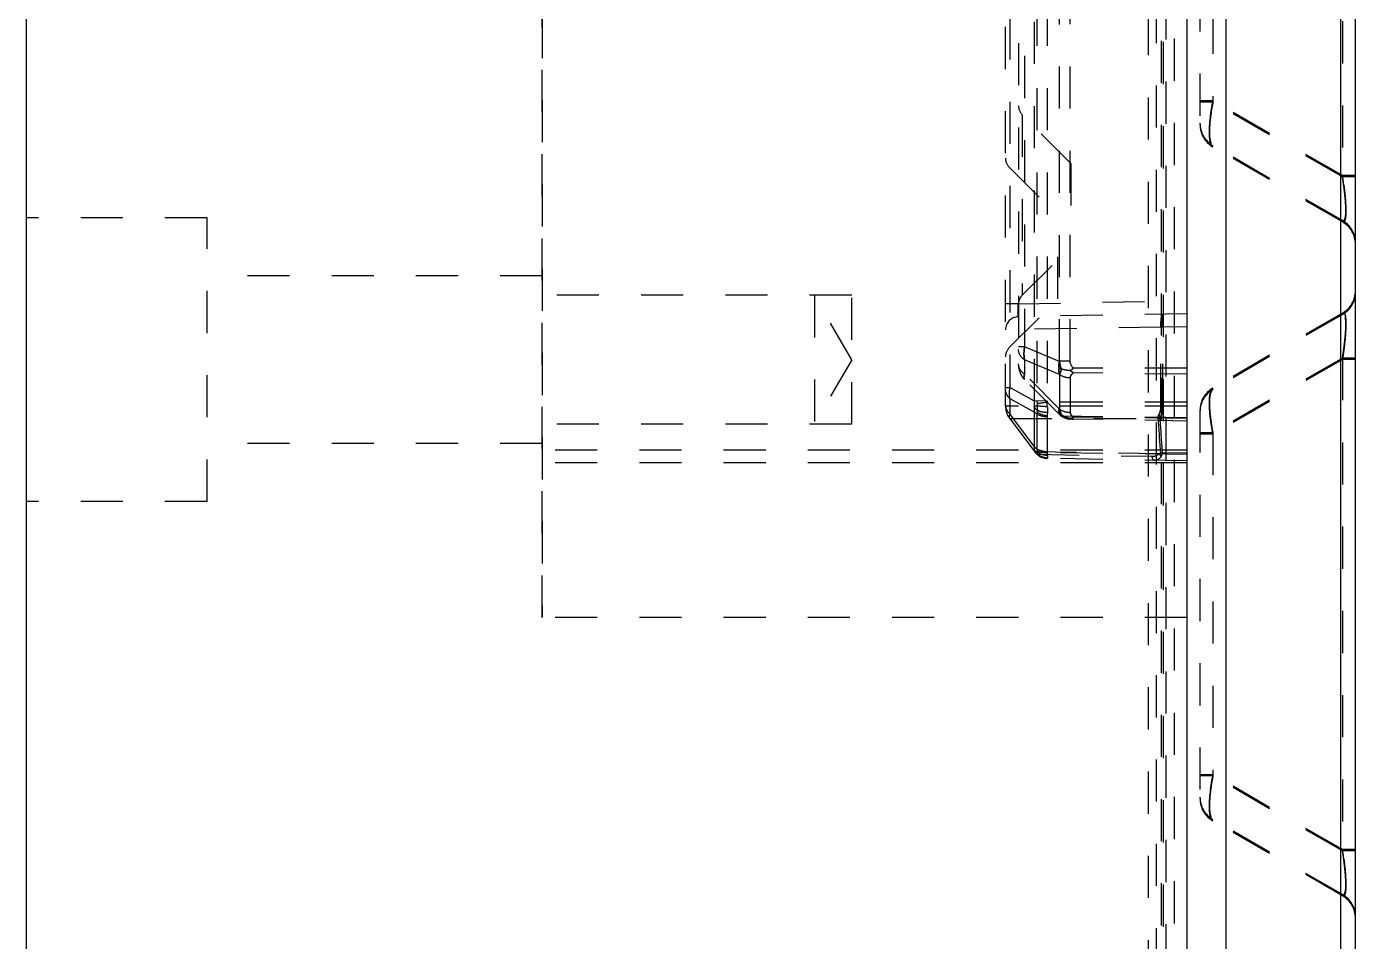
# Model space of a CAD drawing. Header units: millimetres. Extents: x -174 to 1895, y -261 to 458.
# Drawn here: x 948.6 to 1000.1, y 208.9 to 244.4 of the extents above; entities that cross this region are included whole.
import ezdxf

# ---------------------------------------------------------------- set-up
doc = ezdxf.new("R2010")
doc.units = ezdxf.units.MM
doc.header["$LTSCALE"] = 16.335
doc.linetypes.add('HIDDEN', pattern=[0.2, 0.1, -0.1])
doc.layers.add('250', color=7, linetype='CONTINUOUS')
doc.layers.add('DEFAULT_2', color=8, linetype='HIDDEN')

msp = doc.modelspace()

# ---------------------------------------------------------------- linework, layer by layer
at = {"layer": '250', "color": 7, "linetype": 'Continuous'}
for p, q in [((948.59, 52.497), (948.59, 337.497)), ((993.59, 337.497), (993.59, 52.497)), ((995.1, 271.762), (995.1, 146.137)), ((1000.125, 154.043), (1000.125, 263.855)), ((999.545, 260.211), (999.545, 157.687))]:
    msp.add_line(p, q, dxfattribs=at)
at = {"layer": '250', "color": 8, "linetype": 'HIDDEN'}
for p, q in [((993.09, 279.884), (993.09, 134.999)), ((968.59, 277.497), (968.59, 221.497)), ((992.401, 274.802), (992.401, 143.096)), ((992.774, 274.952), (992.774, 142.946)), ((992.085, 274.336), (992.085, 143.562)), ((992.587, 273.269), (992.587, 144.629)), ((992.665, 263.419), (992.665, 154.479)), ((999.622, 257.69), (999.622, 238.587)), ((994.095, 255.66), (994.095, 240.618)), ((994.597, 254.789), (994.597, 241.488)), ((994.597, 241.538), (994.095, 241.538)), ((994.597, 241.488), (994.095, 241.488)), ((999.622, 238.637), (994.597, 241.538)), ((999.622, 238.587), (994.597, 241.488)), ((999.622, 236.896), (994.597, 239.798)), ((999.622, 236.846), (994.597, 239.747)), ((1000.125, 238.637), (999.622, 238.637)), ((1000.125, 238.587), (999.622, 238.587)), ((955.59, 236.997), (948.59, 236.997)), ((955.59, 225.998), (955.59, 236.995)), ((968.59, 234.747), (955.59, 234.747)), ((999.622, 233.301), (994.597, 230.4)), ((999.622, 233.251), (994.597, 230.35)), ((999.622, 231.56), (994.597, 228.659)), ((999.622, 231.51), (994.597, 228.609)), ((999.622, 231.56), (999.622, 212.457)), ((1000.125, 231.56), (999.622, 231.56)), ((1000.125, 231.51), (999.622, 231.51)), ((994.095, 229.53), (994.095, 214.488)), ((994.597, 228.659), (994.095, 228.659)), ((994.597, 228.609), (994.095, 228.609)), ((994.597, 228.659), (994.597, 215.358)), ((968.59, 228.247), (955.59, 228.247)), ((993.59, 227.497), (968.59, 227.497)), ((955.59, 225.997), (948.59, 225.997)), ((993.59, 221.497), (968.59, 221.497)), ((994.597, 215.408), (994.095, 215.408)), ((994.597, 215.358), (994.095, 215.358)), ((999.622, 212.507), (994.597, 215.408)), ((999.622, 212.457), (994.597, 215.358)), ((999.622, 210.766), (994.597, 213.668)), ((999.622, 210.716), (994.597, 213.617)), ((1000.125, 212.507), (999.622, 212.507)), ((1000.125, 212.457), (999.622, 212.457))]:
    msp.add_line(p, q, dxfattribs=at)
for centre, radius, start, end in [((1007.441, 239.146), 13.064, 169.4498, 169.797), ((1007.441, 239.096), 13.064, 169.4498, 169.797), ((995.1, 240.668), 1.005, 180, 240), ((995.1, 240.618), 1.005, 180, 240), ((984.538, 236.256), 15.271, 7.5336, 8.9686), ((984.554, 236.258), 15.255, 7.5355, 8.9719), ((984.538, 236.206), 15.271, 7.5336, 8.9686), ((984.554, 236.208), 15.255, 7.5355, 8.9719), ((999.12, 236.026), 1.005, 0, 60), ((999.12, 235.976), 1.005, 0, 60), ((999.12, 234.171), 1.005, 300, 0), ((999.12, 234.121), 1.005, 300, 0), ((977.91, 234.893), 21.974, 351.1443, 351.4619), ((995.1, 229.53), 1.005, 120, 180), ((995.1, 229.479), 1.005, 120, 180), ((1007.544, 231.064), 13.168, 190.1778, 190.5216), ((1007.549, 231.014), 13.173, 190.176, 190.5197), ((1007.169, 213.066), 12.788, 169.4465, 170.0296), ((1007.441, 212.966), 13.064, 169.4498, 169.797), ((995.1, 214.538), 1.005, 180, 240), ((995.1, 214.488), 1.005, 180, 240), ((984.538, 210.126), 15.271, 7.5336, 8.9686), ((984.554, 210.128), 15.255, 7.5355, 8.9719), ((984.538, 210.076), 15.271, 7.5336, 8.9686), ((984.554, 210.078), 15.255, 7.5355, 8.9719), ((999.12, 209.896), 1.005, 0, 60), ((999.12, 209.846), 1.005, 0, 60)]:
    msp.add_arc(centre, radius, start, end, dxfattribs=at)
for points, knots in [([(994.597, 241.538), (994.558, 241.328), (994.494, 240.937), (994.452, 240.416), (994.47, 240.06), (994.529, 239.871), (994.573, 239.812), (994.597, 239.798)], [0, 0, 0, 0, 0.360282, 0.66586, 0.882698, 0.952843, 1, 1, 1, 1]), ([(994.597, 241.488), (994.558, 241.278), (994.494, 240.887), (994.452, 240.366), (994.47, 240.01), (994.529, 239.821), (994.573, 239.761), (994.597, 239.747)], [0, 0, 0, 0, 0.360279, 0.665853, 0.88269, 0.952837, 1, 1, 1, 1]), ([(994.498, 240.903), (994.504, 240.948), (994.527, 241.135), (994.558, 241.32), (994.583, 241.46)], [0, 0, 0, 0, 0.241053, 1, 1, 1, 1]), ([(994.498, 240.853), (994.504, 240.898), (994.527, 241.084), (994.558, 241.27), (994.583, 241.41)], [0, 0, 0, 0, 0.241053, 1, 1, 1, 1]), ([(994.54, 239.813), (994.514, 239.861), (994.479, 239.992), (994.448, 240.34), (994.473, 240.637), (994.498, 240.853)], [0, 0, 0, 0, 0.155746, 0.378984, 1, 1, 1, 1]), ([(994.597, 239.747), (994.592, 239.75), (994.568, 239.768), (994.551, 239.793), (994.54, 239.813)], [0, 0, 0, 0, 0.213873, 1, 1, 1, 1]), ([(999.622, 236.896), (999.631, 236.892), (999.648, 236.884), (999.678, 236.89), (999.701, 236.916), (999.73, 236.981), (999.751, 237.115), (999.757, 237.329), (999.747, 237.609), (999.718, 237.934), (999.676, 238.282), (999.641, 238.518), (999.622, 238.637)], [0, 0, 0, 0, 0.015716, 0.029719, 0.046648, 0.070547, 0.146875, 0.266223, 0.42378, 0.606866, 0.802044, 1, 1, 1, 1]), ([(999.622, 236.896), (999.631, 236.892), (999.648, 236.884), (999.678, 236.89), (999.701, 236.916), (999.73, 236.981), (999.751, 237.115), (999.757, 237.329), (999.747, 237.609), (999.718, 237.934), (999.676, 238.282), (999.641, 238.518), (999.622, 238.637)], [0, 0, 0, 0, 0.015716, 0.029719, 0.046648, 0.070547, 0.146875, 0.266223, 0.42378, 0.606866, 0.802044, 1, 1, 1, 1]), ([(999.622, 236.846), (999.631, 236.841), (999.648, 236.834), (999.678, 236.84), (999.701, 236.866), (999.73, 236.931), (999.751, 237.065), (999.757, 237.279), (999.747, 237.559), (999.718, 237.883), (999.676, 238.231), (999.641, 238.468), (999.622, 238.587)], [0, 0, 0, 0, 0.015711, 0.029711, 0.04664, 0.07054, 0.146867, 0.266214, 0.423773, 0.606861, 0.802041, 1, 1, 1, 1]), ([(999.622, 236.846), (999.631, 236.841), (999.648, 236.834), (999.678, 236.84), (999.701, 236.866), (999.73, 236.931), (999.751, 237.065), (999.757, 237.279), (999.747, 237.559), (999.718, 237.883), (999.676, 238.231), (999.641, 238.468), (999.622, 238.587)], [0, 0, 0, 0, 0.015711, 0.029711, 0.04664, 0.07054, 0.146867, 0.266214, 0.423773, 0.606861, 0.802041, 1, 1, 1, 1]), ([(999.677, 238.259), (999.684, 238.206), (999.709, 238.001), (999.73, 237.796), (999.741, 237.644)], [0, 0, 0, 0, 0.258626, 1, 1, 1, 1]), ([(999.677, 238.259), (999.684, 238.206), (999.709, 238.001), (999.73, 237.796), (999.741, 237.644)], [0, 0, 0, 0, 0.258625, 1, 1, 1, 1]), ([(999.677, 238.208), (999.684, 238.155), (999.709, 237.951), (999.73, 237.746), (999.741, 237.593)], [0, 0, 0, 0, 0.258626, 1, 1, 1, 1]), ([(999.677, 238.208), (999.684, 238.155), (999.709, 237.951), (999.73, 237.746), (999.741, 237.593)], [0, 0, 0, 0, 0.258625, 1, 1, 1, 1]), ([(999.741, 237.593), (999.748, 237.494), (999.757, 237.318), (999.753, 237.09), (999.734, 236.939), (999.703, 236.861), (999.681, 236.846)], [0, 0, 0, 0, 0.391794, 0.694823, 0.893445, 1, 1, 1, 1]), ([(999.741, 237.593), (999.748, 237.494), (999.757, 237.318), (999.753, 237.09), (999.734, 236.939), (999.703, 236.862), (999.681, 236.846)], [0, 0, 0, 0, 0.39179, 0.694815, 0.893439, 1, 1, 1, 1]), ([(999.681, 236.846), (999.669, 236.837), (999.645, 236.834), (999.627, 236.843), (999.622, 236.846)], [0, 0, 0, 0, 0.719602, 1, 1, 1, 1]), ([(999.681, 236.846), (999.669, 236.837), (999.645, 236.834), (999.627, 236.843), (999.622, 236.846)], [0, 0, 0, 0, 0.719642, 1, 1, 1, 1]), ([(999.622, 231.56), (999.641, 231.679), (999.676, 231.916), (999.717, 232.264), (999.746, 232.589), (999.758, 232.867), (999.751, 233.086), (999.73, 233.222), (999.688, 233.315), (999.637, 233.31), (999.622, 233.301)], [0, 0, 0, 0, 0.19821, 0.393578, 0.57695, 0.734826, 0.854491, 0.93097, 0.971215, 1, 1, 1, 1]), ([(999.622, 233.301), (999.627, 233.304), (999.645, 233.313), (999.669, 233.31), (999.68, 233.302)], [0, 0, 0, 0, 0.282549, 1, 1, 1, 1]), ([(999.622, 233.301), (999.627, 233.304), (999.645, 233.313), (999.669, 233.31), (999.68, 233.302)], [0, 0, 0, 0, 0.282551, 1, 1, 1, 1]), ([(999.622, 231.51), (999.641, 231.629), (999.676, 231.866), (999.717, 232.213), (999.746, 232.539), (999.758, 232.817), (999.751, 233.036), (999.73, 233.171), (999.688, 233.265), (999.637, 233.26), (999.622, 233.251)], [0, 0, 0, 0, 0.19821, 0.393578, 0.57695, 0.734826, 0.854491, 0.93097, 0.971215, 1, 1, 1, 1]), ([(999.68, 233.302), (999.702, 233.285), (999.732, 233.208), (999.753, 233.058), (999.757, 232.83), (999.749, 232.655), (999.742, 232.556)], [0, 0, 0, 0, 0.106651, 0.304962, 0.607898, 1, 1, 1, 1]), ([(999.68, 233.302), (999.702, 233.285), (999.732, 233.208), (999.753, 233.058), (999.757, 232.83), (999.749, 232.655), (999.742, 232.556)], [0, 0, 0, 0, 0.106651, 0.304966, 0.607901, 1, 1, 1, 1]), ([(999.742, 232.556), (999.737, 232.477), (999.708, 232.144), (999.661, 231.812), (999.622, 231.56)], [0, 0, 0, 0, 0.237721, 1, 1, 1, 1]), ([(999.742, 232.556), (999.737, 232.477), (999.708, 232.144), (999.661, 231.812), (999.622, 231.56)], [0, 0, 0, 0, 0.237722, 1, 1, 1, 1]), ([(999.742, 232.506), (999.737, 232.427), (999.708, 232.093), (999.661, 231.762), (999.622, 231.51)], [0, 0, 0, 0, 0.237722, 1, 1, 1, 1]), ([(994.597, 230.4), (994.573, 230.386), (994.529, 230.327), (994.47, 230.138), (994.452, 229.781), (994.494, 229.26), (994.558, 228.869), (994.597, 228.659)], [0, 0, 0, 0, 0.047084, 0.11721, 0.334114, 0.639731, 1, 1, 1, 1]), ([(994.54, 230.334), (994.544, 230.342), (994.559, 230.367), (994.579, 230.39), (994.597, 230.4)], [0, 0, 0, 0, 0.291966, 1, 1, 1, 1]), ([(994.597, 230.35), (994.573, 230.336), (994.529, 230.276), (994.47, 230.087), (994.452, 229.731), (994.494, 229.21), (994.558, 228.819), (994.597, 228.609)], [0, 0, 0, 0, 0.047084, 0.11721, 0.334114, 0.639731, 1, 1, 1, 1]), ([(994.462, 229.836), (994.462, 229.874), (994.465, 230.002), (994.476, 230.131), (994.498, 230.219)], [0, 0, 0, 0, 0.292592, 1, 1, 1, 1]), ([(994.462, 229.836), (994.462, 229.874), (994.465, 230.002), (994.476, 230.131), (994.498, 230.219)], [0, 0, 0, 0, 0.292591, 1, 1, 1, 1]), ([(994.462, 229.786), (994.462, 229.823), (994.465, 229.952), (994.476, 230.081), (994.498, 230.169)], [0, 0, 0, 0, 0.292592, 1, 1, 1, 1]), ([(994.498, 230.169), (994.508, 230.21), (994.529, 230.276), (994.573, 230.336), (994.597, 230.35)], [0, 0, 0, 0, 0.598153, 1, 1, 1, 1]), ([(994.498, 230.219), (994.501, 230.23), (994.512, 230.27), (994.526, 230.308), (994.54, 230.334)], [0, 0, 0, 0, 0.283157, 1, 1, 1, 1]), ([(994.498, 230.219), (994.501, 230.23), (994.512, 230.27), (994.526, 230.308), (994.54, 230.334)], [0, 0, 0, 0, 0.283154, 1, 1, 1, 1]), ([(994.498, 229.295), (994.493, 229.344), (994.473, 229.523), (994.462, 229.704), (994.462, 229.836)], [0, 0, 0, 0, 0.272003, 1, 1, 1, 1]), ([(994.498, 229.295), (994.493, 229.344), (994.473, 229.523), (994.462, 229.704), (994.462, 229.836)], [0, 0, 0, 0, 0.272002, 1, 1, 1, 1]), ([(994.498, 229.244), (994.493, 229.293), (994.473, 229.473), (994.462, 229.654), (994.462, 229.786)], [0, 0, 0, 0, 0.272003, 1, 1, 1, 1]), ([(994.583, 228.737), (994.575, 228.785), (994.542, 228.97), (994.515, 229.156), (994.498, 229.295)], [0, 0, 0, 0, 0.257271, 1, 1, 1, 1]), ([(994.583, 228.737), (994.575, 228.785), (994.542, 228.97), (994.515, 229.156), (994.498, 229.295)], [0, 0, 0, 0, 0.257271, 1, 1, 1, 1]), ([(994.583, 228.687), (994.575, 228.734), (994.542, 228.92), (994.515, 229.106), (994.498, 229.244)], [0, 0, 0, 0, 0.257271, 1, 1, 1, 1]), ([(994.597, 215.408), (994.558, 215.198), (994.494, 214.807), (994.452, 214.286), (994.47, 213.93), (994.529, 213.741), (994.573, 213.682), (994.597, 213.668)], [0, 0, 0, 0, 0.360282, 0.66586, 0.882698, 0.952843, 1, 1, 1, 1]), ([(994.597, 215.358), (994.558, 215.148), (994.494, 214.757), (994.452, 214.236), (994.47, 213.88), (994.529, 213.691), (994.573, 213.631), (994.597, 213.617)], [0, 0, 0, 0, 0.360282, 0.66586, 0.882698, 0.952843, 1, 1, 1, 1]), ([(994.498, 214.723), (994.504, 214.768), (994.527, 214.954), (994.558, 215.14), (994.583, 215.28)], [0, 0, 0, 0, 0.241053, 1, 1, 1, 1]), ([(994.498, 214.773), (994.503, 214.814), (994.525, 214.984), (994.552, 215.153), (994.574, 215.28)], [0, 0, 0, 0, 0.241467, 1, 1, 1, 1]), ([(994.54, 213.683), (994.514, 213.731), (994.479, 213.862), (994.448, 214.21), (994.473, 214.507), (994.498, 214.723)], [0, 0, 0, 0, 0.155746, 0.378984, 1, 1, 1, 1]), ([(994.597, 213.617), (994.592, 213.62), (994.568, 213.638), (994.551, 213.663), (994.54, 213.683)], [0, 0, 0, 0, 0.213873, 1, 1, 1, 1]), ([(999.622, 210.766), (999.631, 210.762), (999.648, 210.754), (999.678, 210.76), (999.701, 210.786), (999.73, 210.851), (999.751, 210.985), (999.757, 211.199), (999.747, 211.479), (999.718, 211.804), (999.676, 212.152), (999.641, 212.388), (999.622, 212.507)], [0, 0, 0, 0, 0.015716, 0.029719, 0.046648, 0.070547, 0.146875, 0.266223, 0.42378, 0.606866, 0.802044, 1, 1, 1, 1]), ([(999.622, 210.766), (999.631, 210.762), (999.648, 210.754), (999.678, 210.76), (999.701, 210.786), (999.73, 210.851), (999.751, 210.985), (999.757, 211.199), (999.747, 211.479), (999.718, 211.804), (999.676, 212.152), (999.641, 212.388), (999.622, 212.507)], [0, 0, 0, 0, 0.015716, 0.029719, 0.046648, 0.070547, 0.146875, 0.266223, 0.42378, 0.606866, 0.802044, 1, 1, 1, 1]), ([(999.622, 210.716), (999.631, 210.711), (999.648, 210.704), (999.678, 210.71), (999.701, 210.736), (999.73, 210.801), (999.751, 210.935), (999.757, 211.149), (999.747, 211.429), (999.718, 211.753), (999.676, 212.101), (999.641, 212.338), (999.622, 212.457)], [0, 0, 0, 0, 0.015716, 0.029719, 0.046648, 0.070547, 0.146875, 0.266223, 0.42378, 0.606866, 0.802044, 1, 1, 1, 1]), ([(999.622, 210.716), (999.631, 210.711), (999.648, 210.704), (999.678, 210.71), (999.701, 210.736), (999.73, 210.801), (999.751, 210.935), (999.757, 211.149), (999.747, 211.429), (999.718, 211.753), (999.676, 212.101), (999.641, 212.338), (999.622, 212.457)], [0, 0, 0, 0, 0.015716, 0.029719, 0.046648, 0.070547, 0.146875, 0.266223, 0.42378, 0.606866, 0.802044, 1, 1, 1, 1]), ([(999.677, 212.129), (999.684, 212.076), (999.709, 211.871), (999.73, 211.666), (999.741, 211.514)], [0, 0, 0, 0, 0.258625, 1, 1, 1, 1]), ([(999.677, 212.129), (999.684, 212.076), (999.709, 211.871), (999.73, 211.666), (999.741, 211.514)], [0, 0, 0, 0, 0.258626, 1, 1, 1, 1]), ([(999.677, 212.078), (999.684, 212.025), (999.709, 211.821), (999.73, 211.616), (999.741, 211.463)], [0, 0, 0, 0, 0.258625, 1, 1, 1, 1]), ([(999.677, 212.078), (999.684, 212.025), (999.709, 211.821), (999.73, 211.616), (999.741, 211.463)], [0, 0, 0, 0, 0.258626, 1, 1, 1, 1]), ([(999.741, 211.463), (999.748, 211.364), (999.757, 211.188), (999.753, 210.96), (999.734, 210.809), (999.703, 210.732), (999.681, 210.716)], [0, 0, 0, 0, 0.39179, 0.694815, 0.893439, 1, 1, 1, 1]), ([(999.681, 210.716), (999.669, 210.707), (999.645, 210.704), (999.627, 210.713), (999.622, 210.716)], [0, 0, 0, 0, 0.719642, 1, 1, 1, 1])]:
    msp.add_open_spline(points, degree=3, knots=knots, dxfattribs=at)
at = {"layer": 'DEFAULT_2', "color": 8, "linetype": 'HIDDEN'}
for p, q in [((968.59, 221.497), (968.59, 277.497)), ((993.59, 277.497), (993.59, 221.497)), ((987.057, 260.109), (987.057, 231.297)), ((986.555, 229.7), (986.555, 255.294)), ((987.673, 229.896), (987.673, 255.097)), ((987.774, 255.097), (987.774, 229.896)), ((988.17, 255.097), (988.17, 229.897)), ((986.716, 254.568), (986.716, 230.425)), ((987.293, 246.542), (987.293, 231.994)), ((988.648, 231.432), (988.648, 246.542)), ((989.064, 231.435), (989.064, 246.542)), ((987.204, 240.992), (987.204, 234.002)), ((989.092, 239.105), (987.204, 240.992)), ((986.702, 238.957), (988.589, 237.07)), ((989.092, 239.105), (989.092, 235.889)), ((988.589, 233.854), (988.589, 237.07)), ((987.204, 234.002), (989.092, 235.889)), ((980.59, 233.997), (968.59, 233.997)), ((979.146, 233.997), (979.146, 228.997)), ((980.59, 231.497), (979.146, 233.997)), ((980.59, 228.997), (980.59, 233.997)), ((987.048, 233.667), (986.555, 233.667)), ((986.702, 231.967), (988.589, 233.854)), ((987.048, 233.667), (993.59, 233.781)), ((993.59, 233.279), (987.048, 233.164)), ((992.581, 232.76), (986.555, 232.662)), ((992.581, 229.7), (992.581, 232.76)), ((992.657, 232.76), (992.581, 232.76)), ((993.59, 232.776), (992.657, 232.76)), ((992.657, 229.7), (992.657, 232.76)), ((987.293, 231.994), (987.057, 231.994)), ((988.648, 231.432), (987.293, 231.994)), ((980.59, 231.497), (979.146, 228.997)), ((987.293, 231.491), (987.293, 230.937)), ((988.648, 230.93), (987.293, 231.491)), ((989.064, 231.435), (988.648, 231.435)), ((988.648, 229.582), (987.293, 230.937)), ((988.648, 230.93), (988.648, 229.582)), ((993.59, 231.172), (989.19, 231.172)), ((993.59, 230.933), (989.19, 230.988)), ((986.555, 230.425), (986.716, 230.425)), ((987.673, 229.896), (986.716, 230.425)), ((988.648, 229.374), (987.293, 230.729)), ((989.064, 230.803), (989.064, 229.459)), ((986.716, 229.999), (986.716, 229.394)), ((986.716, 229.999), (987.673, 229.47)), ((988.17, 229.897), (987.673, 229.896)), ((993.59, 229.848), (988.174, 229.848)), ((993.59, 229.7), (986.555, 229.7)), ((987.673, 228.117), (986.716, 229.394)), ((987.673, 228.117), (987.673, 229.47)), ((987.774, 229.391), (987.774, 228.039)), ((988.177, 229.677), (988.177, 229.449)), ((980.59, 228.997), (968.59, 228.997)), ((986.716, 229.217), (987.673, 227.941)), ((986.716, 229.217), (992.468, 229.217)), ((988.17, 229.28), (988.17, 227.927)), ((993.59, 229.247), (988.174, 229.314)), ((993.59, 229.119), (989.064, 229.198)), ((993.59, 229.218), (989.19, 229.272)), ((993.59, 227.997), (968.59, 227.997)), ((987.673, 227.941), (992.516, 227.865)), ((987.774, 227.83), (992.235, 227.752)), ((993.59, 227.826), (988.174, 227.893)), ((988.177, 227.785), (988.177, 227.691)), ((993.59, 227.879), (992.633, 227.889)), ((993.59, 227.577), (988.174, 227.672)), ((993.59, 221.497), (968.59, 221.497))]:
    msp.add_line(p, q, dxfattribs=at)
for centre, radius, start, end in [((987.56, 241.347), 0.502, 180, 225), ((987.057, 239.312), 0.502, 180, 225), ((987.56, 233.646), 0.502, 135, 180), ((987.057, 232.662), 0.502, 91, 180), ((987.057, 231.611), 0.502, 135, 180), ((987.861, 231.297), 0.804, 180, 225), ((988.742, 229.732), 1.081, 171.2495, 183.2177), ((988.495, 229.897), 0.721, 180.0399, 188.7237), ((1016.189, 46.997), 184.984, 98.71075, 98.83346), ((988.492, 229.897), 0.322, 180.0759, 188.7518), ((982.31, 229.668), 5.866, 0.0812, 1.7567), ((987.359, 229.7), 0.804, 180.0008, 216.8704), ((998.327, 189.818), 41.262, 104.8093, 104.9825), ((988.138, 229.391), 0.364, 167.7071, 179.9125), ((989.229, 230.045), 0.849, 225.0768, 234.5676), ((989.074, 229.8), 0.603, 224.9986, 269), ((992.501, 230.217), 1, 268.0921, 272.0003), ((1383.406, 255.42), 391.815, 183.83451, 184.02924), ((1286.84, 250.074), 295.042, 184.05361, 184.31229), ((988.348, 228.411), 0.801, 210.8427, 224.9172), ((988.316, 228.423), 0.804, 216.8725, 227.5917), ((988.181, 228.275), 0.603, 227.5899, 269.0006), ((992.596, 228.881), 0.992, 267.9044, 272.1804)]:
    msp.add_arc(centre, radius, start, end, dxfattribs=at)
for points, knots in [([(987.048, 233.164), (987.045, 233.164), (987.049, 233.185), (987.044, 233.206), (987.046, 233.256), (987.044, 233.316), (987.045, 233.391), (987.046, 233.51), (987.047, 233.603), (987.048, 233.667)], [0, 0, 0, 0, 0.019385, 0.076247, 0.16859, 0.29289, 0.444389, 0.61724, 1, 1, 1, 1]), ([(992.581, 232.76), (992.58, 232.824), (992.581, 232.942), (992.592, 233.097), (992.609, 233.199), (992.626, 233.248), (992.639, 233.262), (992.644, 233.262)], [0, 0, 0, 0, 0.372867, 0.68999, 0.905722, 0.966966, 1, 1, 1, 1]), ([(992.657, 232.76), (992.656, 232.824), (992.655, 232.917), (992.654, 233.035), (992.653, 233.111), (992.654, 233.171), (992.652, 233.221), (992.658, 233.242), (992.654, 233.262), (992.657, 233.262)], [0, 0, 0, 0, 0.382563, 0.55534, 0.706768, 0.831121, 0.92352, 0.980474, 1, 1, 1, 1]), ([(987.293, 231.491), (987.285, 231.529), (987.262, 231.696), (987.272, 231.866), (987.293, 231.994)], [0, 0, 0, 0, 0.231269, 1, 1, 1, 1]), ([(987.293, 231.994), (987.286, 231.949), (987.265, 231.783), (987.269, 231.612), (987.293, 231.491)], [0, 0, 0, 0, 0.266649, 1, 1, 1, 1]), ([(987.293, 231.491), (987.257, 231.516), (987.138, 231.619), (987.057, 231.778), (987.057, 231.893)], [0, 0, 0, 0, 0.274, 1, 1, 1, 1]), ([(988.737, 231.13), (988.715, 231.178), (988.687, 231.253), (988.672, 231.358), (988.66, 231.409), (988.654, 231.435)], [0, 0, 0, 0, 0.50098, 0.751776, 1, 1, 1, 1]), ([(988.737, 231.13), (988.715, 231.178), (988.685, 231.253), (988.674, 231.359), (988.661, 231.41), (988.654, 231.435)], [0, 0, 0, 0, 0.501373, 0.752457, 1, 1, 1, 1]), ([(989.19, 231.172), (989.154, 231.207), (989.09, 231.286), (989.064, 231.386), (989.064, 231.435)], [0, 0, 0, 0, 0.501051, 1, 1, 1, 1]), ([(989.19, 231.172), (989.154, 231.207), (989.09, 231.286), (989.064, 231.386), (989.064, 231.435)], [0, 0, 0, 0, 0.501053, 1, 1, 1, 1]), ([(987.293, 230.937), (987.257, 230.962), (987.138, 231.065), (987.057, 231.224), (987.057, 231.339)], [0, 0, 0, 0, 0.273983, 1, 1, 1, 1]), ([(987.293, 230.937), (987.281, 230.894), (987.264, 230.827), (987.274, 230.747), (987.293, 230.729)], [0, 0, 0, 0, 0.632252, 1, 1, 1, 1]), ([(987.293, 230.729), (987.274, 230.747), (987.264, 230.827), (987.281, 230.894), (987.293, 230.937)], [0, 0, 0, 0, 0.367739, 1, 1, 1, 1]), ([(988.641, 230.933), (988.637, 230.951), (988.625, 231.029), (988.625, 231.108), (988.63, 231.167)], [0, 0, 0, 0, 0.241959, 1, 1, 1, 1]), ([(988.63, 231.167), (988.628, 231.147), (988.624, 231.069), (988.63, 230.99), (988.641, 230.933)], [0, 0, 0, 0, 0.258654, 1, 1, 1, 1]), ([(988.648, 230.928), (988.676, 230.908), (988.803, 230.835), (988.952, 230.805), (989.064, 230.803)], [0, 0, 0, 0, 0.235726, 1, 1, 1, 1]), ([(988.648, 230.928), (988.676, 230.908), (988.803, 230.835), (988.952, 230.805), (989.064, 230.803)], [0, 0, 0, 0, 0.235824, 1, 1, 1, 1]), ([(988.654, 230.924), (988.671, 230.954), (988.679, 231.031), (988.715, 231.097), (988.737, 231.13)], [0, 0, 0, 0, 0.472142, 1, 1, 1, 1]), ([(988.737, 231.13), (988.715, 231.097), (988.687, 231.045), (988.674, 230.971), (988.66, 230.939), (988.654, 230.924)], [0, 0, 0, 0, 0.52766, 0.78033, 1, 1, 1, 1]), ([(989.073, 231.073), (989.043, 231.075), (988.93, 231.086), (988.817, 231.106), (988.737, 231.13)], [0, 0, 0, 0, 0.264134, 1, 1, 1, 1]), ([(989.073, 231.073), (989.043, 231.075), (988.93, 231.086), (988.817, 231.106), (988.737, 231.13)], [0, 0, 0, 0, 0.264339, 1, 1, 1, 1]), ([(989.064, 230.803), (989.064, 230.821), (989.078, 230.898), (989.141, 230.955), (989.19, 230.988)], [0, 0, 0, 0, 0.231814, 1, 1, 1, 1]), ([(989.19, 230.988), (989.172, 230.976), (989.112, 230.931), (989.064, 230.858), (989.064, 230.803)], [0, 0, 0, 0, 0.278308, 1, 1, 1, 1]), ([(986.716, 230.425), (986.71, 230.388), (986.693, 230.247), (986.697, 230.102), (986.716, 229.999)], [0, 0, 0, 0, 0.263878, 1, 1, 1, 1]), ([(986.716, 229.999), (986.691, 230.022), (986.606, 230.117), (986.555, 230.247), (986.555, 230.34)], [0, 0, 0, 0, 0.268276, 1, 1, 1, 1]), ([(986.555, 229.735), (986.555, 229.705), (986.571, 229.577), (986.645, 229.461), (986.716, 229.394)], [0, 0, 0, 0, 0.237544, 1, 1, 1, 1]), ([(986.716, 229.394), (986.706, 229.359), (986.693, 229.301), (986.701, 229.236), (986.716, 229.217)], [0, 0, 0, 0, 0.608774, 1, 1, 1, 1]), ([(987.781, 229.535), (987.769, 229.545), (987.726, 229.586), (987.686, 229.631), (987.66, 229.667)], [0, 0, 0, 0, 0.261572, 1, 1, 1, 1]), ([(988.17, 229.28), (988.134, 229.28), (987.996, 229.291), (987.86, 229.336), (987.774, 229.391)], [0, 0, 0, 0, 0.261723, 1, 1, 1, 1]), ([(987.781, 229.71), (987.781, 229.694), (987.781, 229.636), (987.78, 229.578), (987.781, 229.535)], [0, 0, 0, 0, 0.261124, 1, 1, 1, 1]), ([(988.177, 229.677), (988.141, 229.676), (988.008, 229.679), (987.875, 229.691), (987.781, 229.71)], [0, 0, 0, 0, 0.271799, 1, 1, 1, 1]), ([(988.177, 229.449), (988.14, 229.45), (988.005, 229.458), (987.87, 229.491), (987.781, 229.535)], [0, 0, 0, 0, 0.266253, 1, 1, 1, 1]), ([(987.781, 229.535), (987.782, 229.529), (987.785, 229.507), (987.786, 229.484), (987.782, 229.468)], [0, 0, 0, 0, 0.27353, 1, 1, 1, 1]), ([(988.174, 229.314), (988.138, 229.319), (987.999, 229.344), (987.866, 229.405), (987.782, 229.468)], [0, 0, 0, 0, 0.256748, 1, 1, 1, 1]), ([(988.177, 229.449), (988.177, 229.437), (988.176, 229.392), (988.175, 229.347), (988.174, 229.314)], [0, 0, 0, 0, 0.266679, 1, 1, 1, 1]), ([(988.641, 229.588), (988.638, 229.576), (988.627, 229.529), (988.624, 229.479), (988.63, 229.445)], [0, 0, 0, 0, 0.276619, 1, 1, 1, 1]), ([(988.641, 229.38), (988.638, 229.384), (988.624, 229.402), (988.626, 229.428), (988.63, 229.445)], [0, 0, 0, 0, 0.223462, 1, 1, 1, 1]), ([(988.63, 229.445), (988.628, 229.455), (988.624, 229.504), (988.631, 229.552), (988.641, 229.588)], [0, 0, 0, 0, 0.226294, 1, 1, 1, 1]), ([(988.63, 229.445), (988.628, 229.438), (988.624, 229.416), (988.63, 229.391), (988.641, 229.38)], [0, 0, 0, 0, 0.301901, 1, 1, 1, 1]), ([(988.648, 229.584), (988.676, 229.564), (988.803, 229.491), (988.952, 229.461), (989.064, 229.459)], [0, 0, 0, 0, 0.235901, 1, 1, 1, 1]), ([(988.737, 229.354), (988.715, 229.387), (988.688, 229.44), (988.671, 229.519), (988.659, 229.559), (988.654, 229.58)], [0, 0, 0, 0, 0.491425, 0.731078, 1, 1, 1, 1]), ([(988.654, 229.58), (988.661, 229.559), (988.672, 229.52), (988.687, 229.44), (988.715, 229.387), (988.737, 229.354)], [0, 0, 0, 0, 0.271382, 0.507439, 1, 1, 1, 1]), ([(988.654, 229.368), (988.659, 229.363), (988.671, 229.351), (988.702, 229.357), (988.723, 229.354), (988.737, 229.354)], [0, 0, 0, 0, 0.251463, 0.513071, 1, 1, 1, 1]), ([(988.737, 229.354), (988.727, 229.354), (988.711, 229.354), (988.692, 229.356), (988.673, 229.352), (988.661, 229.361), (988.654, 229.368)], [0, 0, 0, 0, 0.348067, 0.549488, 0.683515, 1, 1, 1, 1]), ([(989.19, 229.272), (989.172, 229.284), (989.112, 229.33), (989.064, 229.404), (989.064, 229.459)], [0, 0, 0, 0, 0.278692, 1, 1, 1, 1]), ([(989.064, 229.459), (989.064, 229.442), (989.078, 229.364), (989.141, 229.306), (989.19, 229.272)], [0, 0, 0, 0, 0.230402, 1, 1, 1, 1]), ([(992.468, 229.217), (992.466, 229.231), (992.466, 229.287), (992.486, 229.343), (992.508, 229.38)], [0, 0, 0, 0, 0.239509, 1, 1, 1, 1]), ([(992.508, 229.38), (992.521, 229.403), (992.567, 229.504), (992.581, 229.616), (992.581, 229.7)], [0, 0, 0, 0, 0.240101, 1, 1, 1, 1]), ([(992.583, 229.258), (992.577, 229.267), (992.55, 229.307), (992.525, 229.348), (992.508, 229.38)], [0, 0, 0, 0, 0.239224, 1, 1, 1, 1]), ([(992.583, 229.258), (992.596, 229.29), (992.643, 229.433), (992.657, 229.584), (992.657, 229.7)], [0, 0, 0, 0, 0.228842, 1, 1, 1, 1]), ([(989.19, 229.272), (989.18, 229.266), (989.143, 229.245), (989.103, 229.227), (989.073, 229.217)], [0, 0, 0, 0, 0.260956, 1, 1, 1, 1]), ([(989.073, 229.217), (989.103, 229.227), (989.143, 229.245), (989.18, 229.266), (989.19, 229.272)], [0, 0, 0, 0, 0.739042, 1, 1, 1, 1]), ([(987.673, 228.117), (987.67, 228.107), (987.661, 228.069), (987.659, 228.029), (987.662, 228)], [0, 0, 0, 0, 0.270801, 1, 1, 1, 1]), ([(987.66, 228.005), (987.669, 227.996), (987.705, 227.963), (987.747, 227.935), (987.781, 227.918)], [0, 0, 0, 0, 0.237644, 1, 1, 1, 1]), ([(987.662, 228), (987.661, 227.994), (987.659, 227.974), (987.664, 227.952), (987.673, 227.941)], [0, 0, 0, 0, 0.280959, 1, 1, 1, 1]), ([(988.17, 227.927), (988.134, 227.928), (987.996, 227.938), (987.86, 227.983), (987.774, 228.039)], [0, 0, 0, 0, 0.261731, 1, 1, 1, 1]), ([(987.781, 227.918), (987.781, 227.91), (987.781, 227.886), (987.78, 227.862), (987.781, 227.845)], [0, 0, 0, 0, 0.319494, 1, 1, 1, 1]), ([(987.782, 227.962), (987.783, 227.957), (987.786, 227.943), (987.785, 227.927), (987.781, 227.918)], [0, 0, 0, 0, 0.306599, 1, 1, 1, 1]), ([(988.177, 227.785), (988.14, 227.786), (988, 227.798), (987.863, 227.854), (987.781, 227.918)], [0, 0, 0, 0, 0.257412, 1, 1, 1, 1]), ([(988.177, 227.691), (988.14, 227.692), (987.998, 227.707), (987.861, 227.774), (987.781, 227.845)], [0, 0, 0, 0, 0.252845, 1, 1, 1, 1]), ([(987.781, 227.845), (987.782, 227.843), (987.784, 227.839), (987.785, 227.829), (987.782, 227.829)], [0, 0, 0, 0, 0.438786, 1, 1, 1, 1]), ([(988.174, 227.893), (988.138, 227.889), (988.005, 227.885), (987.868, 227.915), (987.782, 227.962)], [0, 0, 0, 0, 0.266979, 1, 1, 1, 1]), ([(988.174, 227.893), (988.174, 227.883), (988.176, 227.847), (988.177, 227.811), (988.177, 227.785)], [0, 0, 0, 0, 0.276802, 1, 1, 1, 1]), ([(992.235, 227.752), (992.264, 227.751), (992.366, 227.758), (992.468, 227.808), (992.516, 227.865)], [0, 0, 0, 0, 0.274767, 1, 1, 1, 1]), ([(992.516, 227.865), (992.524, 227.868), (992.538, 227.872), (992.56, 227.881), (992.559, 227.889)], [0, 0, 0, 0, 0.527434, 1, 1, 1, 1]), ([(992.594, 227.743), (992.587, 227.752), (992.558, 227.791), (992.533, 227.832), (992.516, 227.865)], [0, 0, 0, 0, 0.229277, 1, 1, 1, 1]), ([(992.594, 227.743), (992.601, 227.753), (992.625, 227.798), (992.633, 227.85), (992.633, 227.889)], [0, 0, 0, 0, 0.235348, 1, 1, 1, 1]), ([(988.177, 227.691), (988.177, 227.687), (988.176, 227.682), (988.176, 227.672), (988.174, 227.672)], [0, 0, 0, 0, 0.735791, 1, 1, 1, 1]), ([(992.321, 227.599), (992.301, 227.6), (992.257, 227.658), (992.245, 227.713), (992.235, 227.752)], [0, 0, 0, 0, 0.339759, 1, 1, 1, 1]), ([(992.321, 227.599), (992.345, 227.599), (992.449, 227.614), (992.548, 227.676), (992.594, 227.743)], [0, 0, 0, 0, 0.222656, 1, 1, 1, 1])]:
    msp.add_open_spline(points, degree=3, knots=knots, dxfattribs=at)
for points in [[(988.641, 231.435), (988.627, 231.347), (988.623, 231.256), (988.63, 231.167)], [(988.63, 231.167), (988.623, 231.256), (988.627, 231.347), (988.641, 231.435)], [(988.737, 231.13), (988.701, 231.14), (988.665, 231.153), (988.63, 231.167)], [(989.19, 231.172), (989.151, 231.139), (989.112, 231.105), (989.073, 231.073)], [(989.073, 231.073), (989.112, 231.105), (989.151, 231.139), (989.19, 231.172)], [(989.073, 231.073), (989.11, 231.042), (989.149, 231.013), (989.19, 230.988)], [(989.19, 230.988), (989.149, 231.013), (989.11, 231.042), (989.073, 231.073)], [(987.662, 229.671), (987.658, 229.604), (987.661, 229.536), (987.673, 229.47)], [(987.774, 229.391), (987.738, 229.415), (987.704, 229.441), (987.673, 229.47)], [(987.782, 229.788), (987.786, 229.762), (987.785, 229.735), (987.781, 229.71)], [(989.073, 229.217), (988.954, 229.24), (988.835, 229.284), (988.737, 229.354)], [(989.073, 229.217), (988.954, 229.24), (988.836, 229.284), (988.737, 229.354)], [(988.174, 229.314), (988.171, 229.303), (988.17, 229.291), (988.17, 229.28)], [(989.073, 229.217), (989.11, 229.204), (989.15, 229.196), (989.19, 229.195)], [(989.19, 229.195), (989.15, 229.196), (989.11, 229.204), (989.073, 229.217)], [(992.536, 229.217), (992.535, 229.238), (992.564, 229.25), (992.583, 229.258)], [(987.774, 228.039), (987.738, 228.062), (987.704, 228.088), (987.673, 228.117)], [(987.774, 228.039), (987.774, 228.013), (987.777, 227.987), (987.782, 227.962)], [(988.174, 227.672), (988.033, 227.674), (987.886, 227.734), (987.782, 227.829)], [(988.17, 227.927), (988.17, 227.916), (988.171, 227.904), (988.174, 227.893)]]:
    msp.add_open_spline(points, degree=3, dxfattribs=at)

doc.saveas('drawing.dxf')
